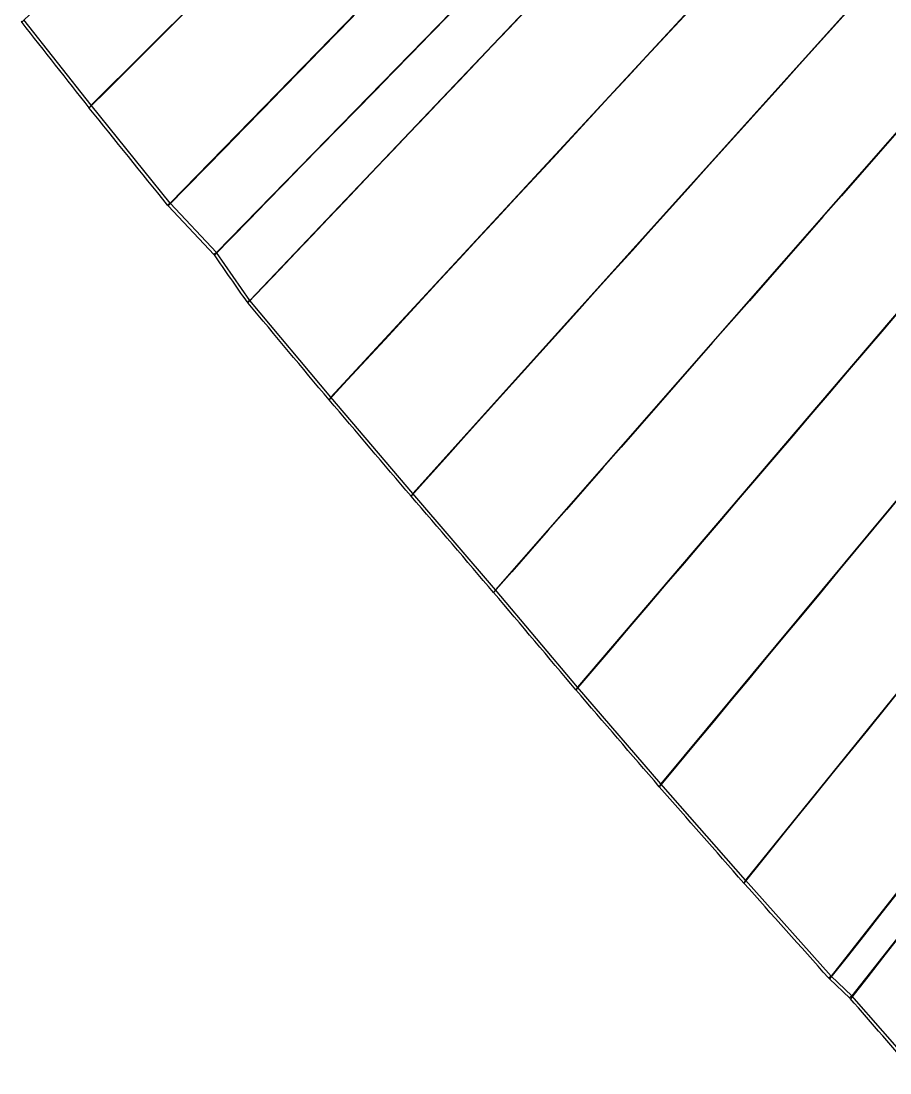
# Model space of a CAD drawing. Header units: metres. Extents: x 225018.4 to 225065.7, y 450831.4 to 450886.9.
# Drawn here: x 225022.054 to 225023.536, y 450843.896 to 450845.69 of the extents above; entities that cross this region are included whole.
import ezdxf

# ---------------------------------------------------------------- set-up
doc = ezdxf.new("R2010")
doc.units = ezdxf.units.M
doc.header["$MEASUREMENT"] = 0
doc.layers.add('사면1', color=7, linetype='Continuous')

msp = doc.modelspace()

# ---------------------------------------------------------------- linework, layer by layer
at = {"layer": '사면1', "color": 53}
for p, q in [((225026.3912, 450849.7551, 166.4657), (225022.1733, 450845.546, 170.4383)), ((225026.3912, 450849.7551, 166.4657), (225022.1733, 450845.546, 170.4383)), ((225026.4854, 450849.6607, 166.4886), (225022.3078, 450845.3791, 170.4767)), ((225026.568, 450849.5801, 166.5085), (225022.387, 450845.295, 170.4998)), ((225026.5808, 450849.5676, 166.5115), (225022.444, 450845.2132, 170.5156)), ((225026.5808, 450849.5676, 166.5115), (225022.444, 450845.2132, 170.5156)), ((225026.6775, 450849.4758, 166.5344), (225022.5821, 450845.0482, 170.5552)), ((225026.6775, 450849.4758, 166.5344), (225022.5821, 450845.0482, 170.5552)), ((225026.7754, 450849.3852, 166.5573), (225022.722, 450844.8842, 170.5955)), ((225026.7754, 450849.3852, 166.5573), (225022.722, 450844.8842, 170.5955)), ((225026.8745, 450849.296, 166.5803), (225022.8627, 450844.7199, 170.6374)), ((225026.8745, 450849.296, 166.5803), (225022.8627, 450844.7199, 170.6374)), ((225026.9747, 450849.2081, 166.6032), (225023.003, 450844.5539, 170.6822)), ((225026.9747, 450849.2081, 166.6032), (225023.003, 450844.5539, 170.6822)), ((225027.0761, 450849.1216, 166.6261), (225023.1451, 450844.3887, 170.7277)), ((225027.0761, 450849.1216, 166.6261), (225023.1451, 450844.3887, 170.7277)), ((225027.1787, 450849.0364, 166.649), (225023.2892, 450844.2244, 170.7739)), ((225027.1787, 450849.0364, 166.649), (225023.2892, 450844.2244, 170.7739)), ((225027.2824, 450848.9526, 166.6719), (225023.4353, 450844.061, 170.8206)), ((225027.3208, 450848.9224, 166.6803), (225023.4708, 450844.0273, 170.8321)), ((225022.1733, 450845.546, 170.4383), (225022.0586, 450845.6918, 170.4058)), ((225022.1733, 450845.546, 170.4383), (225022.0586, 450845.6918, 170.4058)), ((225022.1733, 450845.546, 170.4383), (225022.17, 450845.5415, 170.43)), ((225022.1733, 450845.546, 170.4383), (225022.17, 450845.5415, 170.43)), ((225022.3078, 450845.3791, 170.4767), (225022.1733, 450845.546, 170.4383)), ((225022.3078, 450845.3791, 170.4767), (225022.1733, 450845.546, 170.4383)), ((225022.444, 450845.2132, 170.5156), (225022.387, 450845.295, 170.4998)), ((225022.444, 450845.2132, 170.5156), (225022.387, 450845.295, 170.4998)), ((225022.5821, 450845.0482, 170.5552), (225022.444, 450845.2132, 170.5156)), ((225022.5821, 450845.0482, 170.5552), (225022.444, 450845.2132, 170.5156)), ((225022.5821, 450845.0482, 170.5552), (225022.579, 450845.0436, 170.547)), ((225022.5821, 450845.0482, 170.5552), (225022.579, 450845.0436, 170.547)), ((225022.722, 450844.8842, 170.5955), (225022.5821, 450845.0482, 170.5552)), ((225022.722, 450844.8842, 170.5955), (225022.5821, 450845.0482, 170.5552)), ((225022.722, 450844.8842, 170.5955), (225022.7189, 450844.8795, 170.5872)), ((225022.722, 450844.8842, 170.5955), (225022.7189, 450844.8795, 170.5872)), ((225022.8627, 450844.7199, 170.6374), (225022.722, 450844.8842, 170.5955)), ((225022.8627, 450844.7199, 170.6374), (225022.722, 450844.8842, 170.5955)), ((225022.8627, 450844.7199, 170.6374), (225022.8597, 450844.7152, 170.6291)), ((225022.8627, 450844.7199, 170.6374), (225022.8597, 450844.7152, 170.6291)), ((225023.003, 450844.5539, 170.6822), (225022.8627, 450844.7199, 170.6374)), ((225023.003, 450844.5539, 170.6822), (225022.8627, 450844.7199, 170.6374)), ((225023.003, 450844.5539, 170.6822), (225023, 450844.5491, 170.6739)), ((225023.003, 450844.5539, 170.6822), (225023, 450844.5491, 170.6739)), ((225023.1451, 450844.3887, 170.7277), (225023.003, 450844.5539, 170.6822)), ((225023.1451, 450844.3887, 170.7277), (225023.003, 450844.5539, 170.6822)), ((225023.1451, 450844.3887, 170.7277), (225023.1423, 450844.3839, 170.7194)), ((225023.1451, 450844.3887, 170.7277), (225023.1423, 450844.3839, 170.7194)), ((225023.2892, 450844.2244, 170.7739), (225023.1451, 450844.3887, 170.7277)), ((225023.2892, 450844.2244, 170.7739), (225023.1451, 450844.3887, 170.7277)), ((225023.2892, 450844.2244, 170.7739), (225023.2864, 450844.2196, 170.7656)), ((225023.2892, 450844.2244, 170.7739), (225023.2864, 450844.2196, 170.7656)), ((225023.4353, 450844.061, 170.8206), (225023.2892, 450844.2244, 170.7739)), ((225023.4353, 450844.061, 170.8206), (225023.2892, 450844.2244, 170.7739)), ((225023.5833, 450843.8985, 170.8681), (225023.4708, 450844.0273, 170.8321)), ((225023.5833, 450843.8985, 170.8681), (225023.4708, 450844.0273, 170.8321))]:
    msp.add_line(p, q, dxfattribs=at)
at = {"layer": '사면1', "color": 53, "extrusion": (0.282205, 0.491849, 0.823678)}
for p, q in [((225026.4854, 450849.6607, 166.4886), (225022.3078, 450845.3791, 170.4767)), ((225026.568, 450849.5801, 166.5085), (225022.387, 450845.295, 170.4998)), ((225022.387, 450845.295, 170.4998), (225022.3078, 450845.3791, 170.4767))]:
    msp.add_line(p, q, dxfattribs=at)
at = {"layer": '사면1', "color": 53, "extrusion": (0.228237, 0.519098, 0.823678)}
for p, q in [((225027.2824, 450848.9526, 166.6719), (225023.4353, 450844.061, 170.8206)), ((225027.3208, 450848.9224, 166.6803), (225023.4708, 450844.0273, 170.8321)), ((225023.4708, 450844.0273, 170.8321), (225023.4353, 450844.061, 170.8206))]:
    msp.add_line(p, q, dxfattribs=at)
at = {"layer": '사면1', "color": 53, "extrusion": (-0.684663, -0.498161, 0.532046)}
for p, q in [((225022.387, 450845.295, 170.4998), (225022.3078, 450845.3791, 170.4767)), ((225022.383, 450845.2912, 170.4912), (225022.3047, 450845.3744, 170.4684))]:
    msp.add_line(p, q, dxfattribs=at)
at = {"layer": '사면1', "color": 53, "extrusion": (-0.282205, -0.491849, -0.823678)}
msp.add_line((225022.383, 450845.2912, 170.4912), (225022.3047, 450845.3744, 170.4684), dxfattribs=at)
at = {"layer": '사면1', "color": 53, "extrusion": (-0.228237, -0.519098, -0.823678)}
msp.add_line((225023.4674, 450844.0231, 170.8235), (225023.4328, 450844.056, 170.8123), dxfattribs=at)
at = {"layer": '사면1', "color": 53, "extrusion": (-0.670506, -0.529603, 0.51956)}
for p, q in [((225023.4674, 450844.0231, 170.8235), (225023.4328, 450844.056, 170.8123)), ((225023.4708, 450844.0273, 170.8321), (225023.4353, 450844.061, 170.8206))]:
    msp.add_line(p, q, dxfattribs=at)
at = {"layer": '사면1', "color": 53}
for points, knots in [([(225026.31, 450849.8306, 166.4383), (225025.6192, 450849.158, 167.081), (225024.8688, 450848.4274, 167.7792), (225023.4823, 450847.0775, 169.0693), (225022.7537, 450846.368, 169.7473), (225022.055, 450845.6877, 170.3974)], [0.071312, 0.071312, 0.071312, 0.071312, 3.511944, 3.511944, 7.021821, 7.021821, 7.021821, 7.021821]), ([(225026.31, 450849.8306, 166.4383), (225025.6192, 450849.158, 167.081), (225024.8688, 450848.4274, 167.7792), (225023.4823, 450847.0775, 169.0693), (225022.7537, 450846.368, 169.7473), (225022.055, 450845.6877, 170.3974)], [0.071312, 0.071312, 0.071312, 0.071312, 3.511944, 3.511944, 7.021821, 7.021821, 7.021821, 7.021821]), ([(225026.3883, 450849.7503, 166.4575), (225025.6957, 450849.0593, 167.1097), (225024.9652, 450848.3304, 167.7977), (225023.5837, 450846.952, 169.0987), (225022.8639, 450846.2339, 169.7765), (225022.17, 450845.5415, 170.43)], [-7.158447, -7.158447, -7.158447, -7.158447, -3.638991, -3.638991, -0.071531, -0.071531, -0.071531, -0.071531]), ([(225026.3883, 450849.7503, 166.4575), (225025.6957, 450849.0593, 167.1097), (225024.9652, 450848.3304, 167.7977), (225023.5837, 450846.952, 169.0987), (225022.8639, 450846.2339, 169.7765), (225022.17, 450845.5415, 170.43)], [-7.158447, -7.158447, -7.158447, -7.158447, -3.638991, -3.638991, -0.071531, -0.071531, -0.071531, -0.071531]), ([(225026.4826, 450849.6558, 166.4804), (225025.795, 450848.9513, 167.1367), (225025.0737, 450848.2121, 167.8252), (225023.7044, 450846.8088, 169.1323), (225022.9926, 450846.0794, 169.8117), (225022.3047, 450845.3744, 170.4684)], [-7.204216, -7.204216, -7.204216, -7.204216, -3.661949, -3.661949, -0.071818, -0.071818, -0.071818, -0.071818]), ([(225026.4826, 450849.6558, 166.4804), (225025.795, 450848.9513, 167.1367), (225025.0737, 450848.2121, 167.8252), (225023.7044, 450846.8088, 169.1323), (225022.9926, 450846.0794, 169.8117), (225022.3047, 450845.3744, 170.4684)], [-7.204216, -7.204216, -7.204216, -7.204216, -3.661949, -3.661949, -0.071818, -0.071818, -0.071818, -0.071818]), ([(225026.5652, 450849.5752, 166.5002), (225026.5588, 450849.5686, 166.5063), (225026.552, 450849.5617, 166.5128), (225026.002, 450848.9985, 167.0375), (225024.6123, 450847.5743, 168.3641), (225023.8199, 450846.7623, 169.1205), (225023.0049, 450845.927, 169.8985), (225022.3838, 450845.2905, 170.4914)], [-0.032977, -0.032977, -0.032977, -0.032977, 0, 0, 2.805309, 2.805309, 16.099186, 16.099186, 16.099186, 16.099186]), ([(225026.5652, 450849.5752, 166.5002), (225026.5588, 450849.5686, 166.5063), (225026.552, 450849.5617, 166.5128), (225026.002, 450848.9985, 167.0375), (225024.6123, 450847.5743, 168.3641), (225023.8199, 450846.7623, 169.1205), (225023.0049, 450845.927, 169.8985), (225022.3838, 450845.2905, 170.4914)], [-0.032977, -0.032977, -0.032977, -0.032977, 0, 0, 2.805309, 2.805309, 16.099186, 16.099186, 16.099186, 16.099186]), ([(225026.5781, 450849.5627, 166.5033), (225026.4197, 450849.3962, 166.6565), (225026.2407, 450849.2079, 166.8297), (225025.5474, 450848.4786, 167.5004), (225024.6765, 450847.562, 168.3433), (225023.6672, 450846.4998, 169.3201), (225023.0192, 450845.8177, 169.9474), (225022.4407, 450845.2089, 170.5073)], [-7.638878, -7.638878, -7.638878, -7.638878, -6.83136, -6.83136, -3.970833, -3.970833, -0.07123, -0.07123, -0.07123, -0.07123]), ([(225026.5781, 450849.5627, 166.5033), (225026.4197, 450849.3962, 166.6565), (225026.2407, 450849.2079, 166.8297), (225025.5474, 450848.4786, 167.5004), (225024.6765, 450847.562, 168.3433), (225023.6672, 450846.4998, 169.3201), (225023.0192, 450845.8177, 169.9474), (225022.4407, 450845.2089, 170.5073)], [-7.638878, -7.638878, -7.638878, -7.638878, -6.83136, -6.83136, -3.970833, -3.970833, -0.07123, -0.07123, -0.07123, -0.07123]), ([(225026.6748, 450849.4708, 166.5262), (225026.0016, 450848.7432, 167.187), (225025.2941, 450847.9785, 167.8816), (225023.9513, 450846.527, 169.1998), (225023.2534, 450845.7726, 169.8849), (225022.579, 450845.0436, 170.547)], [0.072426, 0.072426, 0.072426, 0.072426, 3.603549, 3.603549, 7.178856, 7.178856, 7.178856, 7.178856]), ([(225026.6748, 450849.4708, 166.5262), (225026.0016, 450848.7432, 167.187), (225025.2941, 450847.9785, 167.8816), (225023.9513, 450846.527, 169.1998), (225023.2534, 450845.7726, 169.8849), (225022.579, 450845.0436, 170.547)], [0.072426, 0.072426, 0.072426, 0.072426, 3.603549, 3.603549, 7.178856, 7.178856, 7.178856, 7.178856]), ([(225026.7727, 450849.3802, 166.5491), (225026.1066, 450848.6407, 167.2126), (225025.4062, 450847.8632, 167.9103), (225024.0771, 450846.3875, 169.2343), (225023.386, 450845.6201, 169.9227), (225022.7189, 450844.8795, 170.5872)], [0.072736, 0.072736, 0.072736, 0.072736, 3.616598, 3.616598, 7.20486, 7.20486, 7.20486, 7.20486]), ([(225026.7727, 450849.3802, 166.5491), (225026.1066, 450848.6407, 167.2126), (225025.4062, 450847.8632, 167.9103), (225024.0771, 450846.3875, 169.2343), (225023.386, 450845.6201, 169.9227), (225022.7189, 450844.8795, 170.5872)], [0.072736, 0.072736, 0.072736, 0.072736, 3.616598, 3.616598, 7.20486, 7.20486, 7.20486, 7.20486]), ([(225026.8719, 450849.291, 166.572), (225026.2126, 450848.5391, 167.2386), (225025.5191, 450847.7482, 167.9399), (225024.204, 450846.2484, 169.2697), (225023.52, 450845.4683, 169.9614), (225022.8597, 450844.7152, 170.6291)], [0.073077, 0.073077, 0.073077, 0.073077, 3.633059, 3.633059, 7.238846, 7.238846, 7.238846, 7.238846]), ([(225026.8719, 450849.291, 166.572), (225026.2126, 450848.5391, 167.2386), (225025.5191, 450847.7482, 167.9399), (225024.204, 450846.2484, 169.2697), (225023.52, 450845.4683, 169.9614), (225022.8597, 450844.7152, 170.6291)], [0.073077, 0.073077, 0.073077, 0.073077, 3.633059, 3.633059, 7.238846, 7.238846, 7.238846, 7.238846]), ([(225026.9722, 450849.2031, 166.5949), (225026.3196, 450848.4385, 167.265), (225025.6329, 450847.634, 167.9702), (225024.331, 450846.1086, 169.3071), (225023.6537, 450845.315, 170.0027), (225023, 450844.5491, 170.6739)], [0.073472, 0.073472, 0.073472, 0.073472, 3.652713, 3.652713, 7.277674, 7.277674, 7.277674, 7.277674]), ([(225026.9722, 450849.2031, 166.5949), (225026.3196, 450848.4385, 167.265), (225025.6329, 450847.634, 167.9702), (225024.331, 450846.1086, 169.3071), (225023.6537, 450845.315, 170.0027), (225023, 450844.5491, 170.6739)], [0.073472, 0.073472, 0.073472, 0.073472, 3.652713, 3.652713, 7.277674, 7.277674, 7.277674, 7.277674]), ([(225027.0737, 450849.1165, 166.6178), (225026.4279, 450848.3391, 167.2915), (225025.748, 450847.5208, 168.0008), (225024.4597, 450845.9699, 169.3449), (225023.7893, 450845.1629, 170.0443), (225023.1423, 450844.3839, 170.7194)], [0.073879, 0.073879, 0.073879, 0.073879, 3.673656, 3.673656, 7.319477, 7.319477, 7.319477, 7.319477]), ([(225027.0737, 450849.1165, 166.6178), (225026.4279, 450848.3391, 167.2915), (225025.748, 450847.5208, 168.0008), (225024.4597, 450845.9699, 169.3449), (225023.7893, 450845.1629, 170.0443), (225023.1423, 450844.3839, 170.7194)], [0.073879, 0.073879, 0.073879, 0.073879, 3.673656, 3.673656, 7.319477, 7.319477, 7.319477, 7.319477]), ([(225027.1763, 450849.0312, 166.6407), (225026.5374, 450848.241, 167.3182), (225025.8643, 450847.4084, 168.0319), (225024.5899, 450845.832, 169.3833), (225023.9264, 450845.0113, 170.0869), (225023.2864, 450844.2196, 170.7656)], [0.074297, 0.074297, 0.074297, 0.074297, 3.691051, 3.691051, 7.356101, 7.356101, 7.356101, 7.356101]), ([(225027.1763, 450849.0312, 166.6407), (225026.5374, 450848.241, 167.3182), (225025.8643, 450847.4084, 168.0319), (225024.5899, 450845.832, 169.3833), (225023.9264, 450845.0113, 170.0869), (225023.2864, 450844.2196, 170.7656)], [0.074297, 0.074297, 0.074297, 0.074297, 3.691051, 3.691051, 7.356101, 7.356101, 7.356101, 7.356101]), ([(225027.2801, 450848.9474, 166.6636), (225026.6481, 450848.1439, 167.3451), (225025.9822, 450847.2974, 168.0631), (225024.722, 450845.6952, 169.4221), (225024.0658, 450844.8608, 170.1298), (225023.4328, 450844.056, 170.8123)], [-7.48008, -7.48008, -7.48008, -7.48008, -3.802468, -3.802468, -0.074706, -0.074706, -0.074706, -0.074706]), ([(225027.2801, 450848.9474, 166.6636), (225026.6481, 450848.1439, 167.3451), (225025.9822, 450847.2974, 168.0631), (225024.722, 450845.6952, 169.4221), (225024.0658, 450844.8608, 170.1298), (225023.4328, 450844.056, 170.8123)], [-7.48008, -7.48008, -7.48008, -7.48008, -3.802468, -3.802468, -0.074706, -0.074706, -0.074706, -0.074706]), ([(225027.3185, 450848.9172, 166.672), (225027.3124, 450848.9095, 166.6786), (225027.3063, 450848.9018, 166.6851), (225026.8806, 450848.3606, 167.1442), (225026.2871, 450847.6061, 167.7841), (225024.7639, 450845.6695, 169.4267), (225024.0941, 450844.818, 170.1488), (225023.4684, 450844.0224, 170.8237)], [-0.035435, -0.035435, -0.035435, -0.035435, 0, 0, 2.447208, 2.447208, 4.170514, 4.170514, 4.170514, 4.170514]), ([(225027.3185, 450848.9172, 166.672), (225027.3124, 450848.9095, 166.6786), (225027.3063, 450848.9018, 166.6851), (225026.8806, 450848.3606, 167.1442), (225026.2871, 450847.6061, 167.7841), (225024.7639, 450845.6695, 169.4267), (225024.0941, 450844.818, 170.1488), (225023.4684, 450844.0224, 170.8237)], [-0.035435, -0.035435, -0.035435, -0.035435, 0, 0, 2.447208, 2.447208, 4.170514, 4.170514, 4.170514, 4.170514]), ([(225022.1699, 450845.5414, 170.43), (225022.1699, 450845.5415, 170.43), (225022.1699, 450845.5415, 170.43), (225022.1699, 450845.5415, 170.43), (225022.1317, 450845.5901, 170.4192), (225022.0935, 450845.6387, 170.4083), (225022.0553, 450845.6873, 170.3975), (225022.0552, 450845.6874, 170.3975), (225022.0551, 450845.6876, 170.3974), (225022.055, 450845.6877, 170.3974)], [-0.0000475, -0.0000475, -0.0000475, -0.0000475, 0, 0, 0, 0.188319, 0.188319, 0.188319, 0.188768, 0.188768, 0.188768, 0.188768]), ([(225022.1699, 450845.5414, 170.43), (225022.1699, 450845.5415, 170.43), (225022.1699, 450845.5415, 170.43), (225022.1699, 450845.5415, 170.43), (225022.1317, 450845.5901, 170.4192), (225022.0935, 450845.6387, 170.4083), (225022.0553, 450845.6873, 170.3975), (225022.0552, 450845.6874, 170.3975), (225022.0551, 450845.6876, 170.3974), (225022.055, 450845.6877, 170.3974)], [-0.0000475, -0.0000475, -0.0000475, -0.0000475, 0, 0, 0, 0.188319, 0.188319, 0.188319, 0.188768, 0.188768, 0.188768, 0.188768]), ([(225022.3035, 450845.3758, 170.4681), (225022.259, 450845.431, 170.4554), (225022.2145, 450845.4862, 170.4427), (225022.17, 450845.5414, 170.43), (225022.17, 450845.5414, 170.43), (225022.17, 450845.5414, 170.43), (225022.17, 450845.5415, 170.43)], [0.0016046, 0.0016046, 0.0016046, 0.0016046, 0.2176936, 0.2176936, 0.2176936, 0.2177411, 0.2177411, 0.2177411, 0.2177411]), ([(225022.3035, 450845.3758, 170.4681), (225022.259, 450845.431, 170.4554), (225022.2145, 450845.4862, 170.4427), (225022.17, 450845.5414, 170.43), (225022.17, 450845.5414, 170.43), (225022.17, 450845.5414, 170.43), (225022.17, 450845.5415, 170.43)], [0.0016046, 0.0016046, 0.0016046, 0.0016046, 0.2176936, 0.2176936, 0.2176936, 0.2177411, 0.2177411, 0.2177411, 0.2177411]), ([(225022.3078, 450845.3791, 170.4767), (225022.3071, 450845.3786, 170.4752), (225022.3063, 450845.378, 170.4738), (225022.3049, 450845.3769, 170.4709), (225022.3042, 450845.3764, 170.4695), (225022.3035, 450845.3758, 170.4681)], [0, 0, 0, 0, 0.00505964, 0.00505964, 0.01011245, 0.01011245, 0.01011245, 0.01011245]), ([(225022.3078, 450845.3791, 170.4767), (225022.3071, 450845.3786, 170.4752), (225022.3063, 450845.378, 170.4738), (225022.3049, 450845.3769, 170.4709), (225022.3042, 450845.3764, 170.4695), (225022.3035, 450845.3758, 170.4681)], [0, 0, 0, 0, 0.00505964, 0.00505964, 0.01011245, 0.01011245, 0.01011245, 0.01011245]), ([(225022.387, 450845.295, 170.4998), (225022.3862, 450845.2945, 170.4983), (225022.3854, 450845.294, 170.4969), (225022.3839, 450845.2931, 170.4941), (225022.3832, 450845.2926, 170.4927), (225022.3825, 450845.2922, 170.4914)], [0, 0, 0, 0, 0.005055531, 0.005055531, 0.009945178, 0.009945178, 0.009945178, 0.009945178]), ([(225022.387, 450845.295, 170.4998), (225022.3862, 450845.2945, 170.4983), (225022.3854, 450845.294, 170.4969), (225022.3839, 450845.2931, 170.4941), (225022.3832, 450845.2926, 170.4927), (225022.3825, 450845.2922, 170.4914)], [0, 0, 0, 0, 0.005055531, 0.005055531, 0.009945178, 0.009945178, 0.009945178, 0.009945178]), ([(225022.444, 450845.2132, 170.5156), (225022.4432, 450845.2128, 170.5142), (225022.4424, 450845.2124, 170.5127), (225022.4407, 450845.2116, 170.5098), (225022.4399, 450845.2112, 170.5084), (225022.4391, 450845.2109, 170.507)], [0, 0, 0, 0, 0.00521139, 0.00521139, 0.01026296, 0.01026296, 0.01026296, 0.01026296]), ([(225022.444, 450845.2132, 170.5156), (225022.4432, 450845.2128, 170.5142), (225022.4424, 450845.2124, 170.5127), (225022.4407, 450845.2116, 170.5098), (225022.4399, 450845.2112, 170.5084), (225022.4391, 450845.2109, 170.507)], [0, 0, 0, 0, 0.00521139, 0.00521139, 0.01026296, 0.01026296, 0.01026296, 0.01026296]), ([(225022.579, 450845.0436, 170.547), (225022.579, 450845.0436, 170.547), (225022.579, 450845.0436, 170.547), (225022.579, 450845.0436, 170.547), (225022.5329, 450845.0986, 170.5338), (225022.4869, 450845.1536, 170.5205), (225022.4409, 450845.2086, 170.5073), (225022.4408, 450845.2087, 170.5073), (225022.4407, 450845.2088, 170.5073), (225022.4407, 450845.2089, 170.5073)], [-0.0000346, -0.0000346, -0.0000346, -0.0000346, 0, 0, 0, 0.2187631, 0.2187631, 0.2187631, 0.2191125, 0.2191125, 0.2191125, 0.2191125]), ([(225022.579, 450845.0436, 170.547), (225022.579, 450845.0436, 170.547), (225022.579, 450845.0436, 170.547), (225022.579, 450845.0436, 170.547), (225022.5329, 450845.0986, 170.5338), (225022.4869, 450845.1536, 170.5205), (225022.4409, 450845.2086, 170.5073), (225022.4408, 450845.2087, 170.5073), (225022.4407, 450845.2088, 170.5073), (225022.4407, 450845.2089, 170.5073)], [-0.0000346, -0.0000346, -0.0000346, -0.0000346, 0, 0, 0, 0.2187631, 0.2187631, 0.2187631, 0.2191125, 0.2191125, 0.2191125, 0.2191125]), ([(225022.7189, 450844.8795, 170.5872), (225022.7189, 450844.8795, 170.5872), (225022.7189, 450844.8795, 170.5872), (225022.7189, 450844.8795, 170.5872), (225022.6723, 450844.9342, 170.5738), (225022.6257, 450844.9889, 170.5604), (225022.579, 450845.0436, 170.547), (225022.579, 450845.0436, 170.547), (225022.579, 450845.0436, 170.547), (225022.579, 450845.0436, 170.547)], [-0.0000344, -0.0000344, -0.0000344, -0.0000344, 0, 0, 0, 0.2193252, 0.2193252, 0.2193252, 0.2193598, 0.2193598, 0.2193598, 0.2193598]), ([(225022.7189, 450844.8795, 170.5872), (225022.7189, 450844.8795, 170.5872), (225022.7189, 450844.8795, 170.5872), (225022.7189, 450844.8795, 170.5872), (225022.6723, 450844.9342, 170.5738), (225022.6257, 450844.9889, 170.5604), (225022.579, 450845.0436, 170.547), (225022.579, 450845.0436, 170.547), (225022.579, 450845.0436, 170.547), (225022.579, 450845.0436, 170.547)], [-0.0000344, -0.0000344, -0.0000344, -0.0000344, 0, 0, 0, 0.2193252, 0.2193252, 0.2193252, 0.2193598, 0.2193598, 0.2193598, 0.2193598]), ([(225022.8597, 450844.7152, 170.6291), (225022.8597, 450844.7152, 170.6291), (225022.8597, 450844.7152, 170.6291), (225022.8597, 450844.7152, 170.6291), (225022.8128, 450844.77, 170.6151), (225022.7659, 450844.8247, 170.6012), (225022.719, 450844.8795, 170.5872), (225022.719, 450844.8795, 170.5872), (225022.719, 450844.8795, 170.5872), (225022.7189, 450844.8795, 170.5872)], [-0.0000342, -0.0000342, -0.0000342, -0.0000342, 0, 0, 0, 0.2202931, 0.2202931, 0.2202931, 0.2203275, 0.2203275, 0.2203275, 0.2203275]), ([(225022.8597, 450844.7152, 170.6291), (225022.8597, 450844.7152, 170.6291), (225022.8597, 450844.7152, 170.6291), (225022.8597, 450844.7152, 170.6291), (225022.8128, 450844.77, 170.6151), (225022.7659, 450844.8247, 170.6012), (225022.719, 450844.8795, 170.5872), (225022.719, 450844.8795, 170.5872), (225022.719, 450844.8795, 170.5872), (225022.7189, 450844.8795, 170.5872)], [-0.0000342, -0.0000342, -0.0000342, -0.0000342, 0, 0, 0, 0.2202931, 0.2202931, 0.2202931, 0.2203275, 0.2203275, 0.2203275, 0.2203275]), ([(225023, 450844.5491, 170.6739), (225023, 450844.5491, 170.6739), (225023, 450844.5491, 170.6739), (225023, 450844.5491, 170.6739), (225022.9532, 450844.6045, 170.659), (225022.9065, 450844.6598, 170.644), (225022.8597, 450844.7152, 170.6291), (225022.8597, 450844.7152, 170.6291), (225022.8597, 450844.7152, 170.6291), (225022.8597, 450844.7152, 170.6291)], [-0.0000338, -0.0000338, -0.0000338, -0.0000338, 0, 0, 0, 0.2219189, 0.2219189, 0.2219189, 0.221953, 0.221953, 0.221953, 0.221953]), ([(225023, 450844.5491, 170.6739), (225023, 450844.5491, 170.6739), (225023, 450844.5491, 170.6739), (225023, 450844.5491, 170.6739), (225022.9532, 450844.6045, 170.659), (225022.9065, 450844.6598, 170.644), (225022.8597, 450844.7152, 170.6291), (225022.8597, 450844.7152, 170.6291), (225022.8597, 450844.7152, 170.6291), (225022.8597, 450844.7152, 170.6291)], [-0.0000338, -0.0000338, -0.0000338, -0.0000338, 0, 0, 0, 0.2219189, 0.2219189, 0.2219189, 0.221953, 0.221953, 0.221953, 0.221953]), ([(225023.1423, 450844.3839, 170.7194), (225023.1422, 450844.3839, 170.7194), (225023.1422, 450844.3839, 170.7194), (225023.1422, 450844.3839, 170.7194), (225023.0948, 450844.439, 170.7043), (225023.0474, 450844.494, 170.6891), (225023, 450844.5491, 170.6739), (225023, 450844.5491, 170.6739), (225023, 450844.5491, 170.6739), (225023, 450844.5491, 170.6739)], [-0.0000338, -0.0000338, -0.0000338, -0.0000338, 0, 0, 0, 0.2226285, 0.2226285, 0.2226285, 0.2226624, 0.2226624, 0.2226624, 0.2226624]), ([(225023.1423, 450844.3839, 170.7194), (225023.1422, 450844.3839, 170.7194), (225023.1422, 450844.3839, 170.7194), (225023.1422, 450844.3839, 170.7194), (225023.0948, 450844.439, 170.7043), (225023.0474, 450844.494, 170.6891), (225023, 450844.5491, 170.6739), (225023, 450844.5491, 170.6739), (225023, 450844.5491, 170.6739), (225023, 450844.5491, 170.6739)], [-0.0000338, -0.0000338, -0.0000338, -0.0000338, 0, 0, 0, 0.2226285, 0.2226285, 0.2226285, 0.2226624, 0.2226624, 0.2226624, 0.2226624]), ([(225023.2864, 450844.2196, 170.7656), (225023.2864, 450844.2196, 170.7656), (225023.2864, 450844.2196, 170.7656), (225023.2864, 450844.2196, 170.7656), (225023.2384, 450844.2744, 170.7502), (225023.1903, 450844.3291, 170.7348), (225023.1423, 450844.3839, 170.7194), (225023.1423, 450844.3839, 170.7194), (225023.1423, 450844.3839, 170.7194), (225023.1423, 450844.3839, 170.7194)], [-0.0000337, -0.0000337, -0.0000337, -0.0000337, 0, 0, 0, 0.2233564, 0.2233564, 0.2233564, 0.2233903, 0.2233903, 0.2233903, 0.2233903]), ([(225023.2864, 450844.2196, 170.7656), (225023.2864, 450844.2196, 170.7656), (225023.2864, 450844.2196, 170.7656), (225023.2864, 450844.2196, 170.7656), (225023.2384, 450844.2744, 170.7502), (225023.1903, 450844.3291, 170.7348), (225023.1423, 450844.3839, 170.7194), (225023.1423, 450844.3839, 170.7194), (225023.1423, 450844.3839, 170.7194), (225023.1423, 450844.3839, 170.7194)], [-0.0000337, -0.0000337, -0.0000337, -0.0000337, 0, 0, 0, 0.2233564, 0.2233564, 0.2233564, 0.2233903, 0.2233903, 0.2233903, 0.2233903]), ([(225023.4311, 450844.0577, 170.8119), (225023.3829, 450844.1117, 170.7965), (225023.3347, 450844.1656, 170.781), (225023.2865, 450844.2196, 170.7656), (225023.2864, 450844.2196, 170.7656), (225023.2864, 450844.2196, 170.7656), (225023.2864, 450844.2196, 170.7656)], [0.002092, 0.002092, 0.002092, 0.002092, 0.2241029, 0.2241029, 0.2241029, 0.2241367, 0.2241367, 0.2241367, 0.2241367]), ([(225023.4311, 450844.0577, 170.8119), (225023.3829, 450844.1117, 170.7965), (225023.3347, 450844.1656, 170.781), (225023.2865, 450844.2196, 170.7656), (225023.2864, 450844.2196, 170.7656), (225023.2864, 450844.2196, 170.7656), (225023.2864, 450844.2196, 170.7656)], [0.002092, 0.002092, 0.002092, 0.002092, 0.2241029, 0.2241029, 0.2241029, 0.2241367, 0.2241367, 0.2241367, 0.2241367]), ([(225023.4353, 450844.061, 170.8206), (225023.4346, 450844.0605, 170.8192), (225023.4339, 450844.0599, 170.8177), (225023.4325, 450844.0588, 170.8148), (225023.4318, 450844.0582, 170.8134), (225023.4311, 450844.0577, 170.8119)], [0, 0, 0, 0, 0.00511453, 0.00511453, 0.01023899, 0.01023899, 0.01023899, 0.01023899]), ([(225023.4353, 450844.061, 170.8206), (225023.4346, 450844.0605, 170.8192), (225023.4339, 450844.0599, 170.8177), (225023.4325, 450844.0588, 170.8148), (225023.4318, 450844.0582, 170.8134), (225023.4311, 450844.0577, 170.8119)], [0, 0, 0, 0, 0.00511453, 0.00511453, 0.01023899, 0.01023899, 0.01023899, 0.01023899]), ([(225023.4708, 450844.0273, 170.8321), (225023.4701, 450844.0267, 170.8306), (225023.4694, 450844.0262, 170.8292), (225023.468, 450844.0251, 170.8263), (225023.4674, 450844.0246, 170.8249), (225023.4667, 450844.0241, 170.8236)], [0, 0, 0, 0, 0.005095962, 0.005095962, 0.009940968, 0.009940968, 0.009940968, 0.009940968]), ([(225023.4708, 450844.0273, 170.8321), (225023.4701, 450844.0267, 170.8306), (225023.4694, 450844.0262, 170.8292), (225023.468, 450844.0251, 170.8263), (225023.4674, 450844.0246, 170.8249), (225023.4667, 450844.0241, 170.8236)], [0, 0, 0, 0, 0.005095962, 0.005095962, 0.009940968, 0.009940968, 0.009940968, 0.009940968])]:
    msp.add_open_spline(points, degree=3, knots=knots, dxfattribs=at)
for points in [[(225022.0536, 450845.6897, 170.3971), (225022.054, 450845.689, 170.3972), (225022.0545, 450845.6884, 170.3973), (225022.055, 450845.6877, 170.3974)], [(225022.0536, 450845.6897, 170.3971), (225022.054, 450845.689, 170.3972), (225022.0545, 450845.6884, 170.3973), (225022.055, 450845.6877, 170.3974)], [(225022.3035, 450845.3758, 170.4681), (225022.3039, 450845.3754, 170.4682), (225022.3043, 450845.3749, 170.4683), (225022.3047, 450845.3744, 170.4684)], [(225022.3035, 450845.3758, 170.4681), (225022.3039, 450845.3754, 170.4682), (225022.3043, 450845.3749, 170.4683), (225022.3047, 450845.3744, 170.4684)], [(225022.4391, 450845.2109, 170.507), (225022.4205, 450845.2375, 170.5018), (225022.4019, 450845.2642, 170.4966), (225022.3833, 450845.2908, 170.4915)], [(225022.4391, 450845.2109, 170.507), (225022.4205, 450845.2375, 170.5018), (225022.4019, 450845.2642, 170.4966), (225022.3833, 450845.2908, 170.4915)], [(225022.4391, 450845.2109, 170.507), (225022.4396, 450845.2102, 170.5071), (225022.4402, 450845.2095, 170.5072), (225022.4407, 450845.2089, 170.5073)], [(225022.4391, 450845.2109, 170.507), (225022.4396, 450845.2102, 170.5071), (225022.4402, 450845.2095, 170.5072), (225022.4407, 450845.2089, 170.5073)], [(225023.4311, 450844.0577, 170.8119), (225023.4317, 450844.0571, 170.8121), (225023.4322, 450844.0566, 170.8122), (225023.4328, 450844.056, 170.8123)], [(225023.4311, 450844.0577, 170.8119), (225023.4317, 450844.0571, 170.8121), (225023.4322, 450844.0566, 170.8122), (225023.4328, 450844.056, 170.8123)], [(225023.5787, 450843.8957, 170.8592), (225023.5418, 450843.938, 170.8474), (225023.5049, 450843.9802, 170.8356), (225023.468, 450844.0225, 170.8238)], [(225023.5787, 450843.8957, 170.8592), (225023.5418, 450843.938, 170.8474), (225023.5049, 450843.9802, 170.8356), (225023.468, 450844.0225, 170.8238)]]:
    msp.add_open_spline(points, degree=3, dxfattribs=at)

doc.saveas('drawing.dxf')
